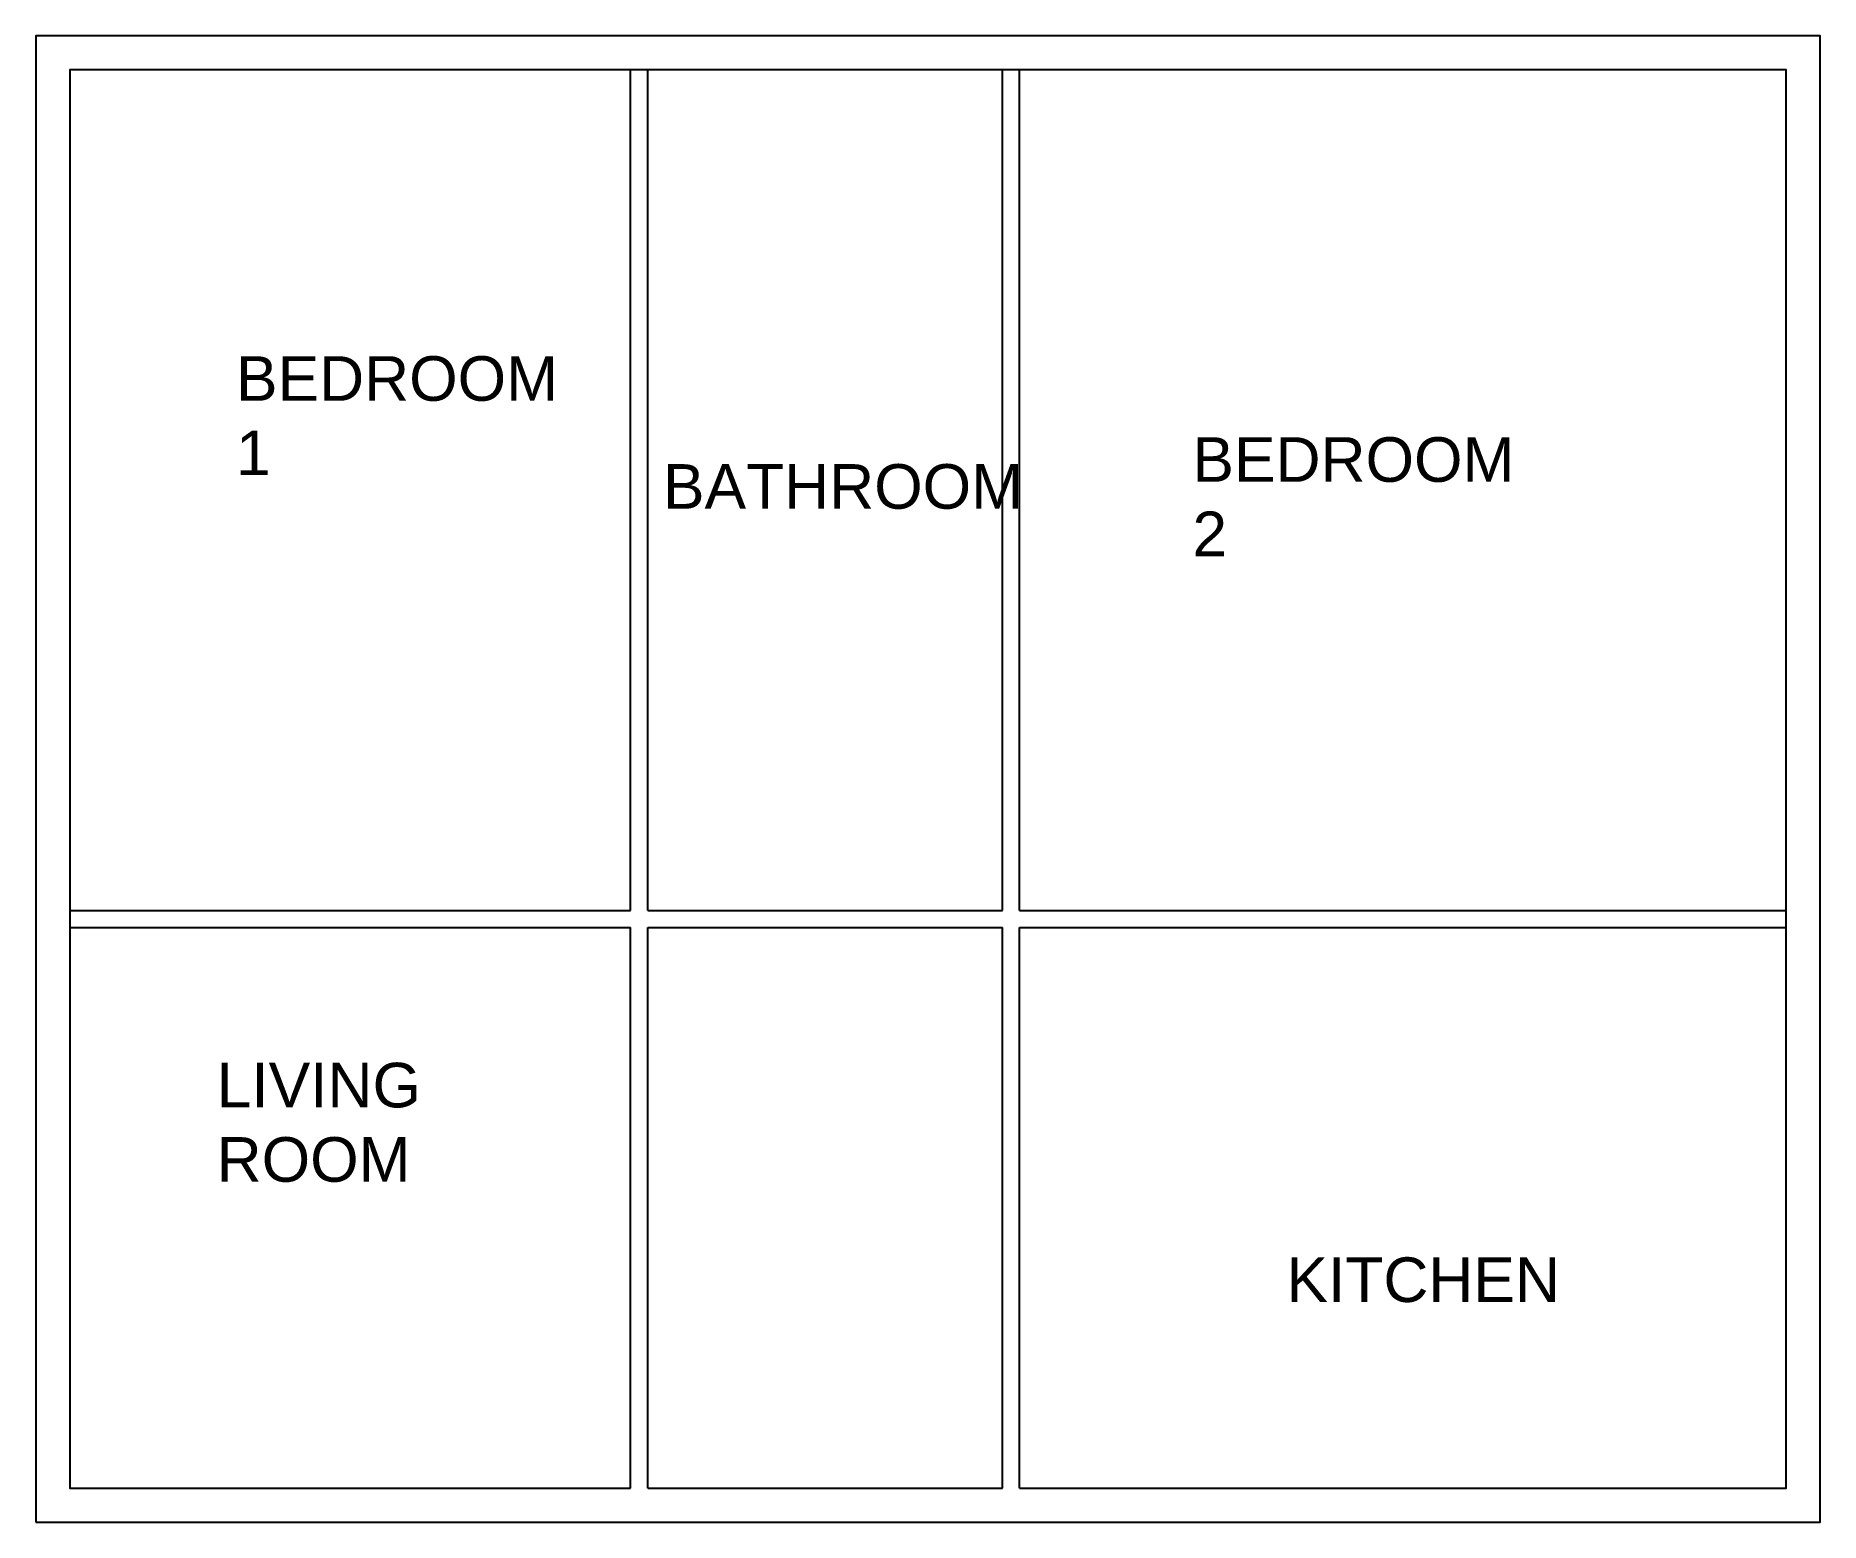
# Model space of a CAD drawing. Header units: millimetres. Extents: x 0 to 12000, y 0 to 10000.
import ezdxf

# ---------------------------------------------------------------- set-up
doc = ezdxf.new("R2010")
doc.units = ezdxf.units.MM
doc.styles.get("Standard").update_dxf_attribs({"font": 'arial.ttf'})

msp = doc.modelspace()

# ---------------------------------------------------------------- linework, layer by layer
for p, q in [((4000, 4115), (4000, 9770)), ((4115, 4115), (4115, 9770)), ((6500, 4115), (6500, 9770)), ((6615, 4115), (6615, 9770)), ((230, 4115), (4000, 4115)), ((4115, 4115), (6500, 4115)), ((6615, 4115), (11770, 4115)), ((230, 4000), (4000, 4000)), ((4000, 230), (4000, 4000)), ((4115, 230), (4115, 4000)), ((4115, 4000), (6500, 4000)), ((6500, 230), (6500, 4000)), ((6615, 230), (6615, 4000)), ((6615, 4000), (11770, 4000))]:
    msp.add_line(p, q)
msp.add_lwpolyline([(0, 0), (12000, 0), (12000, 10000), (0, 10000)], close=True)
for points in [[(6615, 230), (11770, 230), (11770, 9770), (230, 9770), (230, 230), (4000, 230)], [(4115, 230), (6500, 230)]]:
    msp.add_lwpolyline(points)

# ---------------------------------------------------------------- texts
at = {"char_height": 300, "attachment_point": 1}
for s, width, insert in [('BEDROOM 1', 2052.9, (1347, 7844)), ('BEDROOM 2', 2282.6, (7778, 7299)), ('BATHROOM', 1320.75, (4218, 7118)), ('LIVING ROOM', 2225.17, (1217, 3091)), ('KITCHEN', 2885.55, (8410, 1782))]:
    msp.add_mtext_dynamic_manual_height_columns(s, width=width, gutter_width=12.5, heights=[0], dxfattribs=dict(at, insert=insert))

doc.saveas('drawing.dxf')
